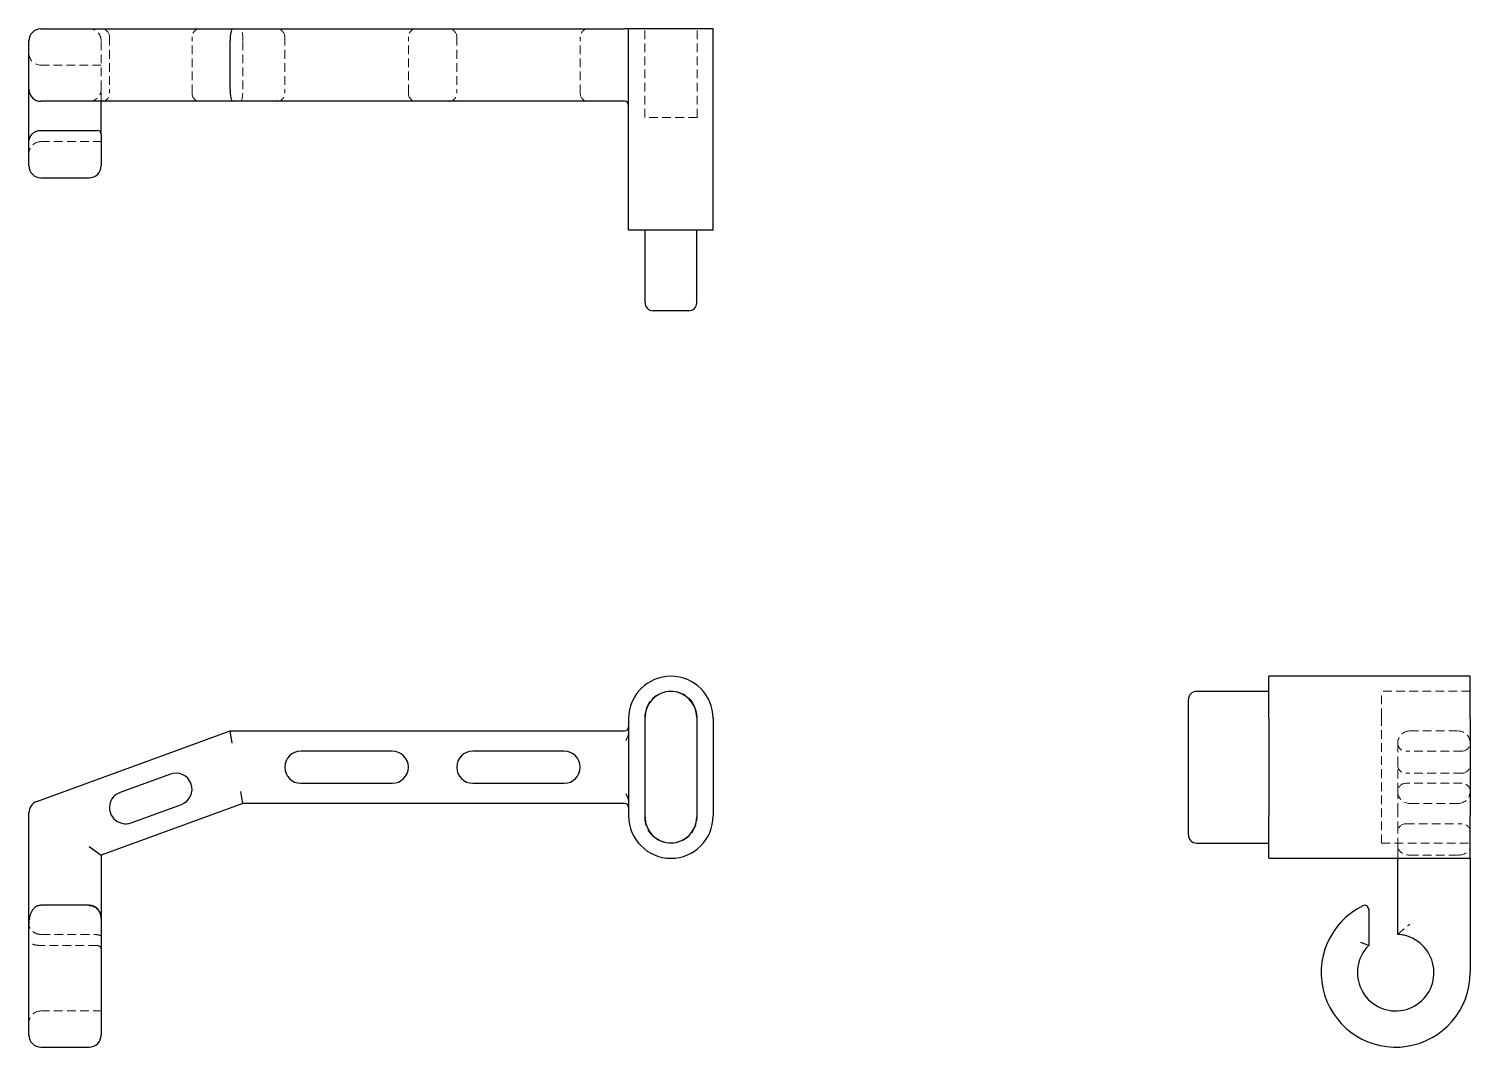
# Model space of a CAD drawing. Header units: millimetres. Extents: x 33 to 244, y 30 to 179.
import ezdxf

# ---------------------------------------------------------------- set-up
doc = ezdxf.new("R2010")
doc.units = ezdxf.units.MM
doc.linetypes.add('HIDDEN', pattern=[1.905, 1.27, -0.635])

msp = doc.modelspace()

# ---------------------------------------------------------------- linework, layer by layer
at = {"color": 7, "linetype": 'Continuous', "lineweight": 25}
for p, q in [((34.81, 178.58), (45.97, 178.58)), ((45.97, 178.58), (53.33, 178.58)), ((53.33, 178.58), (62.75, 178.58)), ((62.75, 178.58), (72.78, 178.58)), ((72.78, 178.58), (86.13, 178.58)), ((86.13, 178.58), (97.89, 178.58)), ((97.89, 178.58), (111.24, 178.58)), ((111.24, 178.58), (120.06, 178.58)), ((120.65, 149.18), (120.65, 178.58)), ((133, 178.58), (120.65, 178.58)), ((133, 149.18), (133, 178.58)), ((33.04, 169.76), (33.04, 176.82)), ((62.44, 169.76), (62.44, 176.82)), ((33.04, 162), (33.04, 169.76)), ((45.97, 168), (34.81, 168)), ((43.63, 163.17), (43.63, 168)), ((53.33, 168), (45.97, 168)), ((62.75, 168), (53.33, 168)), ((72.78, 168), (62.75, 168)), ((86.13, 168), (72.78, 168)), ((97.89, 168), (86.13, 168)), ((111.24, 168), (97.89, 168)), ((120.06, 168), (111.24, 168)), ((34.81, 163.76), (41.86, 163.76)), ((43.63, 163.17), (43.63, 158.59)), ((33.04, 158.59), (33.04, 162)), ((34.81, 156.82), (41.86, 156.82)), ((133, 149.18), (120.65, 149.18)), ((123.05, 138.6), (123.05, 149.18)), ((130.6, 138.6), (130.6, 149.18)), ((129.43, 137.42), (124.23, 137.42)), ((243.58, 84.08), (214.18, 84.08)), ((214.18, 77.9), (214.18, 84.08)), ((243.58, 77.9), (243.58, 84.08)), ((202.42, 78.08), (202.42, 80.68)), ((214.18, 81.85), (203.6, 81.85)), ((120.65, 77.9), (120.65, 63.67)), ((123.05, 63.5), (123.05, 78.08)), ((130.6, 78.08), (130.6, 63.5)), ((133, 77.9), (133, 63.67)), ((202.42, 63.5), (202.42, 78.08)), ((214.18, 77.9), (214.18, 63.67)), ((243.58, 77.9), (243.58, 63.67)), ((34.2, 65.8), (62.44, 76.08)), ((62.75, 74.32), (62.44, 76.08)), ((62.44, 76.08), (120.06, 76.08)), ((86.13, 73.14), (72.78, 73.14)), ((111.24, 73.14), (97.89, 73.14)), ((53.73, 69.78), (46.37, 67.1)), ((72.78, 68.44), (86.13, 68.44)), ((97.89, 68.44), (111.24, 68.44)), ((64.31, 65.5), (43.63, 57.97)), ((47.98, 62.68), (55.34, 65.36)), ((64.31, 65.5), (64, 67.26)), ((120.06, 65.5), (64.31, 65.5)), ((33.04, 47.91), (33.04, 64.14)), ((202.42, 60.9), (202.42, 63.5)), ((214.18, 57.5), (214.18, 63.67)), ((243.58, 57.5), (243.58, 63.67)), ((41.86, 59.2), (43.63, 57.97)), ((203.6, 59.72), (214.18, 59.72)), ((43.63, 57.97), (43.63, 48.71)), ((214.18, 57.5), (243.58, 57.5)), ((233, 46.38), (233, 57.5)), ((243.58, 57.5), (243.58, 40.8)), ((41.86, 50.63), (34.81, 50.63)), ((43.6, 49.05), (43.47, 49.45)), ((43.63, 48.71), (43.63, 31.69)), ((228.76, 48.71), (228.76, 44.76)), ((33.04, 31.69), (33.04, 47.91)), ((34.81, 29.92), (41.86, 29.92))]:
    msp.add_line(p, q, dxfattribs=at)
at = {"color": 7, "linetype": 'HIDDEN', "lineweight": 18}
for p, q in [((44.82, 177.4), (44.82, 169.17)), ((56.89, 169.17), (56.89, 177.4)), ((70.43, 177.4), (70.43, 169.17)), ((88.49, 169.17), (88.49, 177.4)), ((95.54, 177.4), (95.54, 169.17)), ((113.6, 169.17), (113.6, 177.4)), ((123, 165.64), (123, 178.58)), ((130.65, 165.64), (130.65, 178.58)), ((43.63, 169.76), (43.63, 176.82)), ((64.31, 169.76), (64.31, 176.82)), ((43.63, 173.29), (34.81, 173.29)), ((43.63, 168), (43.63, 169.76)), ((130.65, 165.64), (123, 165.64)), ((34.81, 162.12), (43.63, 162.12)), ((230.64, 78.08), (230.64, 81.9)), ((243.58, 81.9), (230.64, 81.9)), ((123, 63.5), (123, 78.08)), ((130.65, 63.5), (130.65, 78.08)), ((230.64, 63.5), (230.64, 78.08)), ((234.76, 76.08), (241.82, 76.08)), ((233, 67.26), (233, 74.32)), ((242.4, 73.14), (234.17, 73.14)), ((242.4, 69.92), (234.17, 69.92)), ((242.4, 68.44), (234.17, 68.44)), ((233, 64.26), (233, 67.26)), ((241.82, 65.5), (234.76, 65.5)), ((230.64, 59.68), (230.64, 63.5)), ((233, 61.58), (233, 64.26)), ((233, 59.2), (233, 61.58)), ((234.17, 62.54), (242.4, 62.54)), ((230.64, 59.68), (243.58, 59.68)), ((233, 57.5), (233, 59.2)), ((234.76, 57.97), (241.82, 57.97)), ((41.86, 46.38), (34.81, 46.38)), ((43.04, 44.76), (34.81, 44.76)), ((34.81, 35.22), (43.63, 35.22))]:
    msp.add_line(p, q, dxfattribs=at)
at = {"color": 7, "linetype": 'Continuous', "lineweight": 25}
for centre, radius, start, end in [((34.81, 176.82), 1.76, 90, 180), ((34.81, 169.76), 1.76, 180, 270), ((120.06, 167.41), 0.588, 0, 90), ((43.04, 163.17), 0.588, 0, 90), ((34.81, 158.59), 1.76, 180, 270), ((41.86, 158.59), 1.76, 270, 360), ((124.23, 138.6), 1.18, 180, 270), ((129.43, 138.6), 1.18, 270, 0), ((126.83, 77.9), 6.17, 0, 180), ((126.83, 78.08), 3.77, 0, 180), ((203.6, 80.68), 1.18, 90, 180), ((120.06, 76.67), 0.588, 270, 0), ((72.78, 70.79), 2.35, 90, 270), ((86.13, 70.79), 2.35, 270, 90), ((97.89, 70.79), 2.35, 90, 270), ((111.24, 70.79), 2.35, 270, 90), ((54.53, 67.57), 2.35, 290, 110), ((34.81, 64.14), 1.76, 110, 180), ((47.17, 64.89), 2.35, 110, 290), ((120.06, 64.91), 0.588, 0, 90), ((126.83, 63.67), 6.17, 180, 0), ((126.83, 63.5), 3.77, 180, 0), ((203.6, 60.9), 1.18, 180, 270), ((232.7, 40.8), 10.88, 116.1039, 0), ((228.17, 50.04), 0.588, 0, 116.1039), ((232.7, 40.8), 5.59, 144.1474, 68.3817), ((34.81, 31.69), 1.76, 180, 270), ((41.86, 31.69), 1.76, 270, 0)]:
    msp.add_arc(centre, radius, start, end, dxfattribs=at)
at = {"color": 7, "linetype": 'HIDDEN', "lineweight": 18}
for centre, radius, start, end in [((41.86, 176.82), 1.76, 0, 90), ((43.65, 177.4), 1.18, 0, 90), ((58.06, 177.4), 1.18, 90, 180), ((69.25, 177.4), 1.18, 0, 90), ((89.66, 177.4), 1.18, 90, 180), ((94.37, 177.4), 1.18, 0, 90), ((114.77, 177.4), 1.18, 90, 180), ((34.81, 175.05), 1.76, 180, 270), ((41.86, 169.76), 1.76, 270, 0), ((43.65, 169.17), 1.18, 270, 0), ((58.06, 169.17), 1.18, 180, 270), ((69.25, 169.17), 1.18, 270, 0), ((89.66, 169.17), 1.18, 180, 270), ((94.37, 169.17), 1.18, 270, 0), ((114.77, 169.17), 1.18, 180, 270), ((34.81, 160.35), 1.76, 90, 180), ((126.83, 78.08), 3.82, 0, 180), ((234.76, 74.32), 1.76, 90, 180), ((241.82, 74.32), 1.76, 0, 90), ((234.17, 74.32), 1.18, 180, 270), ((242.4, 74.32), 1.18, 270, 0), ((234.17, 71.1), 1.18, 180, 270), ((242.4, 71.1), 1.18, 270, 0), ((234.17, 67.26), 1.18, 90, 180), ((242.4, 67.26), 1.18, 0, 90), ((234.76, 67.26), 1.76, 180, 270), ((241.82, 67.26), 1.76, 270, 0), ((126.83, 63.5), 3.82, 180, 0), ((234.17, 61.36), 1.18, 90, 180), ((242.4, 61.36), 1.18, 0, 90), ((34.81, 33.45), 1.76, 90, 180)]:
    msp.add_arc(centre, radius, start, end, dxfattribs=at)
at = {"color": 7, "linetype": 'Continuous', "lineweight": 25}
for centre, start_param, end_param in [((62.75, 176.82), 0, 1.570796), ((62.75, 169.76), 1.570796, 3.141593)]:
    msp.add_ellipse(centre, major_axis=(0, 1.76), ratio=0.176327, start_param=start_param, end_param=end_param, dxfattribs=at)
at = {"color": 7, "linetype": 'HIDDEN', "lineweight": 18}
for centre, major_axis, ratio, start_param, end_param in [((64, 176.82), (0, 1.76), 0.176327, 4.712389, 6.283185), ((64, 169.76), (0, 1.76), 0.176327, 3.141593, 4.712389), ((234.76, 59.2), (1.76, 0), 0.700208, 3.141593, 4.712389), ((241.82, 59.2), (1.76, 0), 0.700208, 4.712389, 6.283185)]:
    msp.add_ellipse(centre, major_axis=major_axis, ratio=ratio, start_param=start_param, end_param=end_param, dxfattribs=at)
at = {"color": 7, "linetype": 'Continuous', "lineweight": 25}
for points, knots in [([(120.65, 178.58), (120.65, 178.58), (120.57, 178.58), (120.34, 178.58), (120.2, 178.58), (120.06, 178.58)], [0, 0, 0, 0, 0.5, 0.5, 1, 1, 1, 1]), ([(33.04, 162), (33.04, 162.04), (33.04, 162.12), (33.06, 162.25), (33.08, 162.37), (33.11, 162.48), (33.15, 162.6), (33.19, 162.7), (33.24, 162.81), (33.29, 162.9), (33.35, 162.99), (33.43, 163.11), (33.54, 163.23), (33.69, 163.37), (33.86, 163.49), (34.04, 163.59), (34.22, 163.67), (34.41, 163.72), (34.61, 163.76), (34.74, 163.76), (34.81, 163.76)], [0, 0, 0, 0, 0.0595869, 0.1169525, 0.1721093, 0.2250711, 0.2758537, 0.3244749, 0.3709549, 0.4153172, 0.4575883, 0.4977992, 0.5731403, 0.6440052, 0.7107439, 0.7737751, 0.8335955, 0.8907854, 0.9460083, 1, 1, 1, 1]), ([(34.81, 50.63), (34.72, 50.62), (34.55, 50.61), (34.23, 50.52), (33.88, 50.31), (33.58, 49.97), (33.29, 49.46), (33.08, 48.77), (33.05, 48.2), (33.04, 47.91)], [0, 0, 0, 0, 0.066671, 0.133846, 0.263473, 0.386691, 0.506962, 0.747158, 1, 1, 1, 1]), ([(43.47, 49.45), (43.45, 49.51), (43.37, 49.77), (43.06, 50.16), (42.62, 50.47), (42.2, 50.61), (41.97, 50.62), (41.86, 50.63)], [0, 0, 0, 0, 0.08686, 0.379572, 0.684186, 0.84083, 1, 1, 1, 1]), ([(43.63, 48.71), (43.62, 48.76), (43.62, 48.85), (43.61, 49), (43.58, 49.13), (43.55, 49.26), (43.51, 49.39), (43.46, 49.51), (43.4, 49.62), (43.34, 49.73), (43.27, 49.83), (43.2, 49.92), (43.1, 50.04), (42.96, 50.18), (42.76, 50.32), (42.55, 50.43), (42.32, 50.51), (42.09, 50.56), (41.94, 50.57), (41.86, 50.57)], [0, 0, 0, 0, 0.05135, 0.101547, 0.150579, 0.198438, 0.245115, 0.290604, 0.334898, 0.377994, 0.419891, 0.460589, 0.500092, 0.58626, 0.671133, 0.754811, 0.837415, 0.919091, 1, 1, 1, 1]), ([(234.76, 45.99), (234.65, 46.04), (234.54, 46.08), (234.32, 46.15), (234.21, 46.18), (234, 46.24), (233.9, 46.26), (233.7, 46.3), (233.61, 46.31), (233.36, 46.35), (233.23, 46.36), (233.04, 46.38), (233, 46.38), (233, 46.38)], [0, 0, 0, 0, 0.125, 0.125, 0.25, 0.25, 0.375, 0.375, 0.5, 0.5, 0.75, 0.75, 1, 1, 1, 1]), ([(228.76, 44.76), (228.76, 44.76), (228.74, 44.73), (228.65, 44.65), (228.59, 44.59), (228.48, 44.46), (228.42, 44.38), (228.29, 44.23), (228.23, 44.15), (228.17, 44.07)], [0, 0, 0, 0, 0.25, 0.25, 0.5, 0.5, 0.75, 0.75, 1, 1, 1, 1])]:
    msp.add_open_spline(points, degree=3, knots=knots, dxfattribs=at)
for points in [[(41.86, 163.76), (42.19, 163.76), (42.83, 163.76), (43.04, 163.76), (43.04, 163.76)], [(228.76, 50.04), (228.76, 50.04), (228.76, 49.71), (228.76, 49.04), (228.76, 48.71)]]:
    msp.add_open_spline(points, degree=3, dxfattribs=at)
at = {"color": 7, "linetype": 'HIDDEN', "lineweight": 18}
for points, knots in [([(120.65, 75.87), (120.65, 75.59), (120.57, 75.31), (120.34, 74.8), (120.2, 74.56), (120.06, 74.32)], [0, 0, 0, 0, 0.5, 0.5, 1, 1, 1, 1]), ([(120.65, 65.7), (120.65, 65.99), (120.57, 66.26), (120.34, 66.78), (120.2, 67.02), (120.06, 67.26)], [0, 0, 0, 0, 0.5, 0.5, 1, 1, 1, 1]), ([(34.81, 46.38), (34.67, 46.38), (34.54, 46.39), (34.29, 46.45), (34.16, 46.49), (33.94, 46.59), (33.84, 46.64), (33.65, 46.77), (33.57, 46.84), (33.34, 47.06), (33.23, 47.21), (33.08, 47.53), (33.04, 47.7), (33.04, 47.86)], [0, 0, 0, 0, 0.125, 0.125, 0.25, 0.25, 0.375, 0.375, 0.5, 0.5, 0.75, 0.75, 1, 1, 1, 1]), ([(43.63, 45.99), (43.63, 46.04), (43.62, 46.08), (43.57, 46.15), (43.54, 46.18), (43.46, 46.24), (43.41, 46.26), (43.28, 46.3), (43.21, 46.31), (42.96, 46.35), (42.76, 46.36), (42.33, 46.38), (42.1, 46.38), (41.86, 46.38)], [0, 0, 0, 0, 0.125, 0.125, 0.25, 0.25, 0.375, 0.375, 0.5, 0.5, 0.75, 0.75, 1, 1, 1, 1]), ([(233, 46.38), (233, 46.38), (233.01, 46.39), (233.07, 46.45), (233.11, 46.49), (233.22, 46.59), (233.28, 46.64), (233.42, 46.77), (233.5, 46.84), (233.75, 47.06), (233.94, 47.21), (234.34, 47.53), (234.55, 47.7), (234.76, 47.86)], [0, 0, 0, 0, 0.125, 0.125, 0.25, 0.25, 0.375, 0.375, 0.5, 0.5, 0.75, 0.75, 1, 1, 1, 1]), ([(34.81, 44.76), (34.69, 44.76), (34.57, 44.77), (34.33, 44.79), (34.22, 44.8), (33.9, 44.86), (33.7, 44.91), (33.38, 45.04), (33.25, 45.12), (33.09, 45.27), (33.04, 45.36), (33.04, 45.44)], [0, 0, 0, 0, 0.125, 0.125, 0.25, 0.25, 0.5, 0.5, 0.75, 0.75, 1, 1, 1, 1]), ([(43.04, 44.76), (43.14, 44.76), (43.24, 44.73), (43.39, 44.65), (43.46, 44.59), (43.55, 44.46), (43.58, 44.38), (43.62, 44.23), (43.63, 44.15), (43.63, 44.07)], [0, 0, 0, 0, 0.25, 0.25, 0.5, 0.5, 0.75, 0.75, 1, 1, 1, 1]), ([(228.76, 44.76), (228.76, 44.76), (228.75, 44.77), (228.7, 44.79), (228.67, 44.8), (228.53, 44.86), (228.39, 44.91), (228.06, 45.04), (227.87, 45.12), (227.45, 45.27), (227.22, 45.36), (227, 45.44)], [0, 0, 0, 0, 0.125, 0.125, 0.25, 0.25, 0.5, 0.5, 0.75, 0.75, 1, 1, 1, 1])]:
    msp.add_open_spline(points, degree=3, knots=knots, dxfattribs=at)

doc.saveas('drawing.dxf')
